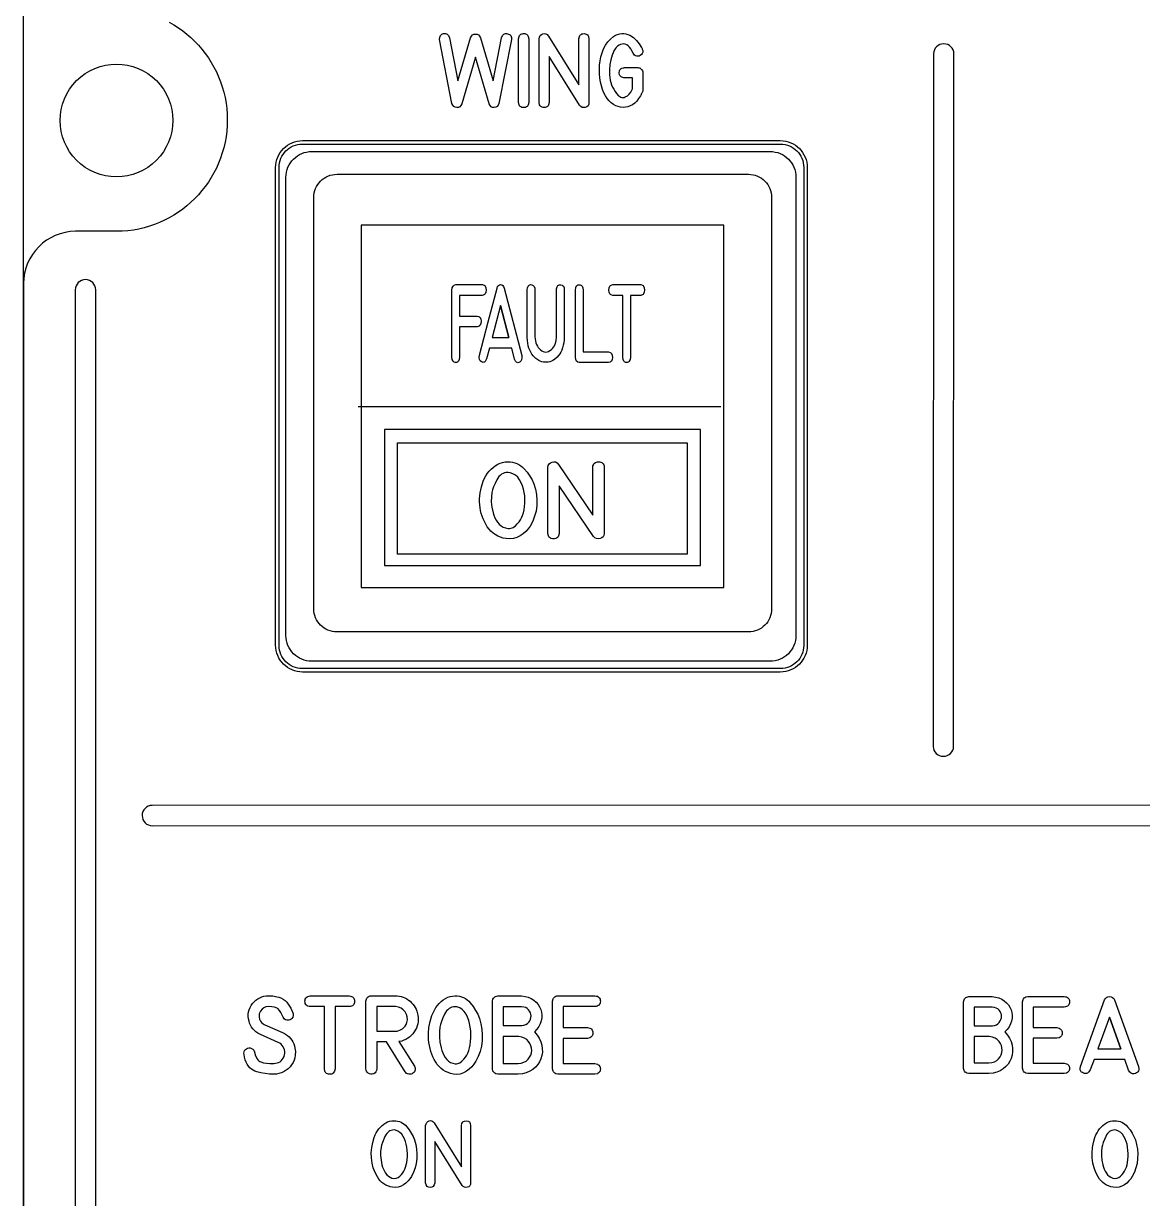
# Model space of a CAD drawing. Extents: x 27 to 704, y 10 to 614.
# Drawn here: x 204 to 253.4, y 80.3 to 132.2 of the extents above; entities that cross this region are included whole.
import ezdxf

# ---------------------------------------------------------------- set-up
doc = ezdxf.new("R2010")
doc.units = 0
for name, color, linetype in [('_BACKPANEL', 5, 'CONTINUOUS'), ('_ENGRAVING', 105, 'CONTINUOUS'), ('_LABELS', 30, 'CONTINUOUS'), ('_TOPLAYER', 1, 'CONTINUOUS')]:
    doc.layers.add(name, color=color, linetype=linetype)

msp = doc.modelspace()

# ---------------------------------------------------------------- linework, layer by layer
at = {"layer": '_BACKPANEL'}
for points in [[(526.256, 141.41), (526.256, 136.704), (526.256, 127.292), (526.256, 117.879), (526.256, 19.048), (526.256, 9.635), (203.984, 9.635), (203.984, 19.048), (203.984, 117.879), (203.984, 127.292), (203.984, 136.704), (203.984, 141.41)], [(216.288, 126.845), (237.384, 126.845), (237.489, 126.839), (237.591, 126.824), (237.69, 126.799), (237.784, 126.764), (237.874, 126.721), (237.959, 126.67), (238.038, 126.611), (238.111, 126.544), (238.177, 126.471), (238.236, 126.392), (238.287, 126.308), (238.331, 126.218), (238.365, 126.123), (238.39, 126.025), (238.406, 125.922), (238.411, 125.817), (238.411, 104.722), (238.406, 104.617), (238.39, 104.515), (238.365, 104.416), (238.331, 104.321), (238.287, 104.232), (238.236, 104.147), (238.177, 104.068), (238.111, 103.995), (238.038, 103.929), (237.959, 103.87), (237.874, 103.818), (237.784, 103.775), (237.69, 103.741), (237.591, 103.715), (237.489, 103.7), (237.384, 103.695), (216.288, 103.695), (216.183, 103.7), (216.081, 103.715), (215.982, 103.741), (215.888, 103.775), (215.798, 103.818), (215.713, 103.87), (215.634, 103.929), (215.561, 103.995), (215.495, 104.068), (215.436, 104.147), (215.385, 104.232), (215.341, 104.321), (215.307, 104.416), (215.282, 104.515), (215.266, 104.617), (215.261, 104.722), (215.261, 125.817), (215.266, 125.922), (215.282, 126.025), (215.307, 126.123), (215.341, 126.218), (215.385, 126.308), (215.436, 126.392), (215.495, 126.471), (215.561, 126.544), (215.634, 126.611), (215.713, 126.67), (215.798, 126.721), (215.888, 126.764), (215.982, 126.799), (216.081, 126.824), (216.183, 126.839)]]:
    msp.add_lwpolyline(points, close=True, dxfattribs=at)
msp.add_lwpolyline([(208.086, 125.4, -0.414214), (205.597, 127.889, -0.414214), (208.086, 130.377, -0.414214), (210.574, 127.889, -0.414214)], format="xyb", close=True, dxfattribs=at)
at = {"layer": '_ENGRAVING'}
for points in [[(224.143, 131.541), (224.701, 129.634), (225.074, 131.541), (225.116, 131.633), (225.143, 131.667), (225.173, 131.693), (225.208, 131.71), (225.247, 131.72), (225.29, 131.722), (225.337, 131.716), (225.382, 131.704), (225.421, 131.685), (225.453, 131.661), (225.479, 131.632), (225.498, 131.596), (225.511, 131.555), (225.516, 131.457), (224.964, 128.64), (224.932, 128.562), (224.887, 128.506), (224.828, 128.471), (224.756, 128.457), (224.683, 128.465), (224.621, 128.494), (224.569, 128.545), (224.529, 128.618), (223.926, 130.675), (223.328, 128.618), (223.287, 128.543), (223.235, 128.492), (223.174, 128.463), (223.103, 128.457), (223.033, 128.473), (222.974, 128.508), (222.926, 128.564), (222.89, 128.64), (222.338, 131.457), (222.349, 131.558), (222.363, 131.6), (222.383, 131.636), (222.409, 131.666), (222.44, 131.69), (222.477, 131.707), (222.52, 131.719), (222.564, 131.724), (222.604, 131.721), (222.642, 131.71), (222.677, 131.692), (222.708, 131.665), (222.737, 131.632), (222.784, 131.541), (223.153, 129.631), (223.711, 131.541), (223.75, 131.61), (223.8, 131.661), (223.86, 131.692), (223.93, 131.704), (224, 131.695), (224.059, 131.665), (224.106, 131.614)], [(226.278, 128.677), (226.251, 128.579), (226.23, 128.54), (226.204, 128.509), (226.173, 128.484), (226.137, 128.467), (226.097, 128.456), (226.051, 128.453), (226.006, 128.457), (225.965, 128.467), (225.929, 128.485), (225.899, 128.509), (225.873, 128.541), (225.852, 128.579), (225.825, 128.677), (225.825, 131.496), (225.852, 131.595), (225.873, 131.634), (225.899, 131.665), (225.929, 131.69), (225.965, 131.708), (226.006, 131.718), (226.051, 131.722), (226.097, 131.719), (226.137, 131.708), (226.173, 131.691), (226.204, 131.666), (226.23, 131.634), (226.251, 131.595), (226.278, 131.496)], [(228.933, 128.677), (228.923, 128.601), (228.893, 128.54), (228.842, 128.494), (228.772, 128.464), (228.695, 128.453), (228.628, 128.465), (228.57, 128.5), (228.52, 128.559), (227.181, 130.707), (227.181, 128.677), (227.154, 128.579), (227.133, 128.541), (227.107, 128.51), (227.076, 128.485), (227.041, 128.468), (227, 128.457), (226.955, 128.454), (226.91, 128.457), (226.87, 128.468), (226.834, 128.485), (226.804, 128.51), (226.778, 128.541), (226.758, 128.579), (226.731, 128.677), (226.731, 131.493), (226.751, 131.569), (226.786, 131.631), (226.836, 131.678), (226.901, 131.712), (226.971, 131.725), (227.035, 131.713), (227.093, 131.676), (227.144, 131.613), (228.484, 129.462), (228.484, 131.493), (228.51, 131.593), (228.531, 131.632), (228.557, 131.664), (228.589, 131.688), (228.626, 131.706), (228.668, 131.716), (228.716, 131.719), (228.763, 131.715), (228.805, 131.704), (228.841, 131.686), (228.871, 131.661), (228.895, 131.63), (228.914, 131.591), (228.933, 131.493)], [(230.482, 129.773), (230.468, 129.774), (230.382, 129.797), (230.349, 129.817), (230.322, 129.842), (230.3, 129.872), (230.285, 129.908), (230.273, 129.996), (230.285, 130.084), (230.3, 130.12), (230.322, 130.15), (230.349, 130.175), (230.382, 130.195), (230.468, 130.217), (230.482, 130.221), (230.496, 130.221), (231.085, 130.221), (231.129, 130.217), (231.171, 130.204), (231.209, 130.183), (231.243, 130.154), (231.272, 130.12), (231.293, 130.082), (231.305, 130.04), (231.31, 129.996), (231.31, 129.187), (231.29, 129.146), (231.279, 129.12), (231.268, 129.096), (231.255, 129.072), (231.243, 129.049), (231.231, 129.025), (231.219, 129.001), (231.204, 128.977), (231.125, 128.854), (231.04, 128.747), (230.951, 128.658), (230.857, 128.585), (230.759, 128.529), (230.656, 128.49), (230.548, 128.468), (230.436, 128.462), (230.323, 128.473), (230.215, 128.499), (230.112, 128.541), (230.013, 128.598), (229.919, 128.671), (229.829, 128.759), (229.744, 128.863), (229.664, 128.982), (229.594, 129.11), (229.535, 129.253), (229.484, 129.411), (229.444, 129.585), (229.414, 129.768), (229.397, 129.952), (229.393, 130.138), (229.401, 130.327), (229.423, 130.514), (229.459, 130.696), (229.511, 130.874), (229.577, 131.047), (229.66, 131.21), (229.761, 131.354), (229.88, 131.481), (230.018, 131.59), (230.109, 131.646), (230.2, 131.687), (230.29, 131.715), (230.38, 131.729), (230.469, 131.73), (230.557, 131.717), (230.645, 131.689), (230.732, 131.649), (230.895, 131.544), (231.036, 131.42), (231.155, 131.276), (231.252, 131.114), (231.265, 131.088), (231.274, 131.066), (231.287, 131.042), (231.305, 130.97), (231.304, 130.904), (231.284, 130.846), (231.246, 130.795), (231.199, 130.756), (231.149, 130.732), (231.098, 130.723), (231.045, 130.727), (230.994, 130.744), (230.949, 130.771), (230.91, 130.808), (230.877, 130.855), (230.829, 130.963), (230.777, 131.054), (230.722, 131.129), (230.664, 131.187), (230.602, 131.23), (230.537, 131.256), (230.468, 131.265), (230.397, 131.259), (230.325, 131.238), (230.259, 131.207), (230.197, 131.163), (230.139, 131.109), (230.086, 131.043), (230.038, 130.966), (229.995, 130.877), (229.956, 130.777), (229.895, 130.569), (229.856, 130.354), (229.838, 130.13), (229.842, 129.899), (229.854, 129.784), (229.873, 129.672), (229.9, 129.564), (229.934, 129.46), (229.976, 129.359), (230.026, 129.263), (230.084, 129.17), (230.149, 129.08), (230.244, 128.979), (230.292, 128.944), (230.34, 128.919), (230.388, 128.905), (230.437, 128.901), (230.486, 128.907), (230.535, 128.924), (230.627, 128.977), (230.71, 129.05), (230.782, 129.141), (230.844, 129.251), (230.861, 129.286), (230.861, 129.773)], [(244.586, 131.27), (244.496, 131.261), (244.412, 131.235), (244.335, 131.196), (244.269, 131.143), (244.214, 131.079), (244.173, 131.005), (244.146, 130.924), (244.137, 130.837), (244.137, 130.836), (244.12, 100.262), (244.12, 100.261), (244.129, 100.174), (244.155, 100.093), (244.196, 100.019), (244.251, 99.955), (244.318, 99.903), (244.394, 99.863), (244.478, 99.837), (244.569, 99.829), (244.57, 99.829), (244.661, 99.837), (244.745, 99.862), (244.821, 99.902), (244.888, 99.955), (244.943, 100.019), (244.984, 100.092), (245.011, 100.173), (245.02, 100.26), (245.036, 130.836), (245.036, 130.837), (245.027, 130.924), (245, 131.005), (244.959, 131.079), (244.904, 131.143), (244.838, 131.196), (244.761, 131.235), (244.677, 131.261), (244.586, 131.27)], [(216.298, 126.998), (237.374, 126.998), (237.496, 126.992), (237.614, 126.974), (237.728, 126.945), (237.838, 126.905), (237.942, 126.855), (238.04, 126.795), (238.132, 126.727), (238.216, 126.65), (238.293, 126.565), (238.361, 126.474), (238.421, 126.376), (238.471, 126.272), (238.511, 126.162), (238.54, 126.048), (238.558, 125.929), (238.564, 125.807), (238.564, 104.732), (238.558, 104.61), (238.54, 104.491), (238.511, 104.377), (238.471, 104.268), (238.421, 104.163), (238.361, 104.065), (238.293, 103.974), (238.216, 103.889), (238.132, 103.813), (238.04, 103.744), (237.942, 103.685), (237.838, 103.635), (237.728, 103.595), (237.614, 103.565), (237.496, 103.547), (237.374, 103.541), (216.298, 103.541), (216.176, 103.547), (216.058, 103.565), (215.943, 103.595), (215.834, 103.635), (215.73, 103.685), (215.632, 103.744), (215.54, 103.813), (215.456, 103.889), (215.379, 103.974), (215.31, 104.065), (215.251, 104.163), (215.201, 104.268), (215.161, 104.377), (215.132, 104.491), (215.114, 104.61), (215.108, 104.732), (215.108, 125.807), (215.114, 125.929), (215.132, 126.048), (215.161, 126.162), (215.201, 126.272), (215.251, 126.376), (215.31, 126.474), (215.379, 126.565), (215.456, 126.65), (215.54, 126.727), (215.632, 126.795), (215.73, 126.855), (215.834, 126.905), (215.943, 126.945), (216.058, 126.974), (216.176, 126.992)], [(216.706, 126.52), (236.922, 126.52), (237.039, 126.514), (237.153, 126.496), (237.263, 126.468), (237.368, 126.43), (237.467, 126.382), (237.562, 126.325), (237.649, 126.259), (237.731, 126.186), (237.804, 126.105), (237.87, 126.017), (237.927, 125.923), (237.975, 125.823), (238.013, 125.718), (238.041, 125.608), (238.058, 125.495), (238.064, 125.378), (238.064, 105.162), (238.058, 105.045), (238.041, 104.931), (238.013, 104.821), (237.975, 104.716), (237.927, 104.616), (237.87, 104.522), (237.804, 104.434), (237.731, 104.353), (237.649, 104.28), (237.562, 104.214), (237.467, 104.157), (237.368, 104.109), (237.263, 104.071), (237.153, 104.043), (237.039, 104.025), (236.922, 104.02), (216.706, 104.02), (216.589, 104.025), (216.476, 104.043), (216.366, 104.071), (216.261, 104.109), (216.161, 104.157), (216.067, 104.214), (215.979, 104.28), (215.898, 104.353), (215.824, 104.434), (215.759, 104.522), (215.702, 104.616), (215.654, 104.716), (215.615, 104.821), (215.587, 104.931), (215.57, 105.045), (215.564, 105.162), (215.564, 125.378), (215.57, 125.495), (215.587, 125.608), (215.615, 125.718), (215.654, 125.823), (215.702, 125.923), (215.759, 126.017), (215.824, 126.105), (215.898, 126.186), (215.979, 126.259), (216.067, 126.325), (216.161, 126.382), (216.261, 126.43), (216.366, 126.468), (216.476, 126.496), (216.589, 126.514)], [(215.41, 87.633), (215.437, 87.621), (215.468, 87.606), (215.495, 87.591), (215.521, 87.575), (215.549, 87.559), (215.629, 87.501), (215.7, 87.438), (215.764, 87.37), (215.82, 87.297), (215.868, 87.218), (215.908, 87.134), (215.939, 87.045), (215.963, 86.95), (215.982, 86.796), (215.977, 86.637), (215.957, 86.524), (215.923, 86.416), (215.876, 86.312), (215.815, 86.212), (215.744, 86.12), (215.664, 86.039), (215.575, 85.969), (215.478, 85.91), (215.368, 85.86), (215.256, 85.824), (215.142, 85.802), (215.026, 85.795), (214.832, 85.801), (214.643, 85.82), (214.458, 85.851), (214.277, 85.895), (214.191, 85.926), (214.112, 85.967), (214.038, 86.018), (213.972, 86.08), (213.911, 86.153), (213.857, 86.236), (213.809, 86.33), (213.768, 86.434), (213.738, 86.549), (213.714, 86.668), (213.708, 86.727), (213.716, 86.782), (213.738, 86.834), (213.774, 86.882), (213.819, 86.922), (213.87, 86.947), (213.925, 86.957), (213.986, 86.953), (214.048, 86.933), (214.1, 86.898), (214.141, 86.85), (214.172, 86.788), (214.177, 86.772), (214.226, 86.607), (214.289, 86.479), (214.326, 86.429), (214.367, 86.388), (214.412, 86.357), (214.461, 86.334), (214.572, 86.304), (214.702, 86.283), (214.853, 86.272), (215.023, 86.27), (215.103, 86.275), (215.176, 86.29), (215.242, 86.314), (215.303, 86.348), (215.356, 86.392), (215.403, 86.445), (215.444, 86.508), (215.478, 86.581), (215.499, 86.651), (215.509, 86.723), (215.508, 86.795), (215.495, 86.87), (215.472, 86.941), (215.439, 87.007), (215.398, 87.066), (215.348, 87.119), (215.291, 87.16), (215.219, 87.199), (214.436, 87.542), (214.411, 87.555), (214.319, 87.609), (214.237, 87.668), (214.164, 87.732), (214.1, 87.801), (214.045, 87.876), (213.999, 87.956), (213.962, 88.041), (213.934, 88.132), (213.912, 88.239), (213.901, 88.343), (213.903, 88.444), (213.917, 88.543), (213.943, 88.639), (213.98, 88.732), (214.03, 88.822), (214.092, 88.909), (214.163, 88.99), (214.238, 89.06), (214.319, 89.119), (214.406, 89.167), (214.498, 89.205), (214.595, 89.232), (214.697, 89.248), (214.805, 89.253), (214.991, 89.248), (215.167, 89.215), (215.252, 89.194), (215.338, 89.16), (215.438, 89.106), (215.526, 89.042), (215.601, 88.969), (215.664, 88.886), (215.772, 88.705), (215.869, 88.509), (215.884, 88.465), (215.889, 88.386), (215.867, 88.315), (215.825, 88.251), (215.789, 88.22), (215.744, 88.194), (215.697, 88.179), (215.648, 88.176), (215.596, 88.183), (215.547, 88.2), (215.504, 88.229), (215.467, 88.268), (215.436, 88.318), (215.342, 88.519), (215.282, 88.612), (215.202, 88.689), (215.13, 88.728), (215.053, 88.756), (214.944, 88.775), (214.788, 88.78), (214.681, 88.766), (214.588, 88.729), (214.508, 88.668), (214.441, 88.584), (214.407, 88.52), (214.385, 88.453), (214.377, 88.382), (214.38, 88.308), (214.4, 88.219), (214.436, 88.141), (214.488, 88.074), (214.556, 88.017), (214.571, 88.006), (214.59, 87.995), (214.609, 87.987), (214.629, 87.978)], [(217.259, 86.027), (217.259, 88.776), (216.638, 88.776), (216.583, 88.784), (216.535, 88.798), (216.494, 88.819), (216.461, 88.845), (216.435, 88.878), (216.417, 88.917), (216.406, 88.962), (216.402, 89.014), (216.406, 89.066), (216.417, 89.111), (216.436, 89.15), (216.462, 89.183), (216.495, 89.21), (216.535, 89.231), (216.583, 89.245), (216.638, 89.253), (218.355, 89.253), (218.409, 89.246), (218.457, 89.231), (218.497, 89.211), (218.53, 89.184), (218.556, 89.151), (218.574, 89.112), (218.585, 89.066), (218.589, 89.014), (218.585, 88.962), (218.575, 88.916), (218.556, 88.877), (218.531, 88.844), (218.498, 88.818), (218.458, 88.798), (218.41, 88.784), (218.355, 88.776), (217.736, 88.776), (217.736, 86.027), (217.706, 85.922), (217.682, 85.881), (217.654, 85.847), (217.62, 85.822), (217.581, 85.803), (217.536, 85.793), (217.486, 85.79), (217.437, 85.794), (217.393, 85.806), (217.356, 85.825), (217.324, 85.851), (217.299, 85.884), (217.279, 85.924)], [(221.23, 86.157), (221.267, 86.065), (221.272, 86.022), (221.269, 85.981), (221.257, 85.942), (221.236, 85.904), (221.207, 85.869), (221.169, 85.835), (221.127, 85.811), (221.082, 85.797), (221.033, 85.792), (220.982, 85.797), (220.933, 85.81), (220.89, 85.832), (220.855, 85.863), (220.827, 85.901), (219.994, 87.219), (219.571, 87.219), (219.571, 86.028), (219.562, 85.96), (219.537, 85.902), (219.496, 85.854), (219.437, 85.816), (219.371, 85.793), (219.308, 85.79), (219.246, 85.805), (219.187, 85.841), (219.146, 85.878), (219.117, 85.922), (219.1, 85.972), (219.094, 86.028), (219.094, 89.017), (219.098, 89.064), (219.111, 89.108), (219.132, 89.148), (219.162, 89.184), (219.198, 89.214), (219.239, 89.236), (219.283, 89.249), (219.331, 89.253), (220.381, 89.253), (220.474, 89.25), (220.564, 89.238), (220.651, 89.22), (220.735, 89.193), (220.815, 89.159), (220.893, 89.118), (220.967, 89.069), (221.039, 89.012), (221.105, 88.95), (221.165, 88.884), (221.218, 88.813), (221.265, 88.739), (221.305, 88.661), (221.338, 88.578), (221.385, 88.401), (221.398, 88.302), (221.401, 88.206), (221.395, 88.11), (221.379, 88.016), (221.353, 87.924), (221.317, 87.834), (221.272, 87.745), (221.217, 87.658), (221.155, 87.576), (221.088, 87.502), (221.016, 87.437), (220.939, 87.38), (220.857, 87.331), (220.77, 87.292), (220.679, 87.26), (220.582, 87.237), (220.55, 87.232)], [(224.1, 88.257), (224.165, 88.021), (224.207, 87.78), (224.224, 87.535), (224.217, 87.285), (224.186, 87.038), (224.129, 86.803), (224.048, 86.578), (223.941, 86.365), (223.859, 86.24), (223.763, 86.125), (223.653, 86.02), (223.53, 85.925), (223.396, 85.849), (223.327, 85.822), (223.256, 85.803), (223.109, 85.786), (222.955, 85.798), (222.83, 85.826), (222.714, 85.865), (222.604, 85.915), (222.502, 85.977), (222.408, 86.049), (222.321, 86.132), (222.242, 86.227), (222.17, 86.333), (222.106, 86.445), (222.048, 86.561), (221.999, 86.68), (221.956, 86.803), (221.921, 86.928), (221.892, 87.056), (221.872, 87.188), (221.858, 87.323), (221.852, 87.594), (221.875, 87.861), (221.926, 88.125), (222.005, 88.386), (222.055, 88.511), (222.113, 88.627), (222.177, 88.734), (222.248, 88.833), (222.326, 88.922), (222.411, 89.003), (222.503, 89.075), (222.601, 89.138), (222.702, 89.189), (222.806, 89.225), (222.911, 89.246), (223.019, 89.253), (223.121, 89.248), (223.218, 89.234), (223.31, 89.209), (223.397, 89.175), (223.48, 89.131), (223.558, 89.077), (223.631, 89.013), (223.699, 88.94), (223.823, 88.779), (223.931, 88.612), (224.023, 88.438)], [(225.962, 89.253), (226.116, 89.231), (226.258, 89.191), (226.386, 89.134), (226.502, 89.059), (226.603, 88.971), (226.688, 88.874), (226.755, 88.769), (226.806, 88.656), (226.839, 88.536), (226.854, 88.412), (226.85, 88.285), (226.829, 88.153), (226.787, 88.023), (226.723, 87.898), (226.637, 87.778), (226.53, 87.664), (226.648, 87.524), (226.741, 87.379), (226.81, 87.228), (226.855, 87.072), (226.876, 86.915), (226.877, 86.764), (226.857, 86.618), (226.815, 86.477), (226.753, 86.344), (226.673, 86.222), (226.573, 86.11), (226.454, 86.008), (226.318, 85.922), (226.166, 85.857), (225.999, 85.813), (225.816, 85.79), (225.811, 85.79), (224.912, 85.79), (224.819, 85.815), (224.78, 85.836), (224.748, 85.863), (224.72, 85.895), (224.698, 85.933), (224.671, 86.025), (224.671, 89.013), (224.697, 89.107), (224.719, 89.145), (224.746, 89.178), (224.779, 89.205), (224.817, 89.227), (224.912, 89.253)], [(229.199, 88.782), (227.797, 88.782), (227.797, 87.856), (228.866, 87.856), (228.971, 87.828), (229.012, 87.806), (229.046, 87.778), (229.072, 87.746), (229.09, 87.708), (229.101, 87.664), (229.105, 87.615), (229.101, 87.567), (229.09, 87.523), (229.071, 87.485), (229.045, 87.453), (229.011, 87.426), (228.97, 87.404), (228.866, 87.376), (227.797, 87.376), (227.797, 86.265), (229.199, 86.265), (229.303, 86.237), (229.344, 86.215), (229.378, 86.188), (229.404, 86.155), (229.422, 86.118), (229.434, 86.075), (229.437, 86.027), (229.434, 85.978), (229.422, 85.936), (229.404, 85.898), (229.378, 85.866), (229.344, 85.839), (229.303, 85.817), (229.199, 85.79), (227.562, 85.79), (227.467, 85.815), (227.429, 85.836), (227.396, 85.863), (227.369, 85.896), (227.347, 85.935), (227.322, 86.03), (227.322, 89.017), (227.349, 89.115), (227.37, 89.155), (227.398, 89.187), (227.43, 89.214), (227.469, 89.234), (227.512, 89.247), (227.562, 89.253), (229.199, 89.253), (229.255, 89.246), (229.303, 89.232), (229.344, 89.211), (229.377, 89.185), (229.403, 89.152), (229.422, 89.113), (229.433, 89.067), (229.436, 89.016), (229.432, 88.964), (229.421, 88.919), (229.403, 88.88), (229.377, 88.848), (229.343, 88.822), (229.302, 88.802), (229.254, 88.789)], [(246.727, 89.224), (246.878, 89.202), (247.017, 89.163), (247.144, 89.107), (247.258, 89.033), (247.357, 88.946), (247.44, 88.851), (247.506, 88.748), (247.556, 88.636), (247.589, 88.519), (247.603, 88.397), (247.6, 88.272), (247.579, 88.143), (247.537, 88.014), (247.475, 87.891), (247.391, 87.774), (247.285, 87.661), (247.401, 87.524), (247.493, 87.381), (247.561, 87.233), (247.604, 87.08), (247.626, 86.926), (247.626, 86.777), (247.606, 86.634), (247.565, 86.495), (247.505, 86.365), (247.425, 86.244), (247.327, 86.134), (247.21, 86.034), (247.076, 85.95), (246.927, 85.886), (246.763, 85.842), (246.584, 85.82), (246.579, 85.82), (245.694, 85.82), (245.603, 85.845), (245.565, 85.865), (245.533, 85.891), (245.506, 85.923), (245.485, 85.96), (245.458, 86.051), (245.458, 88.988), (245.484, 89.08), (245.505, 89.118), (245.531, 89.15), (245.564, 89.177), (245.602, 89.198), (245.694, 89.224)], [(249.908, 88.76), (248.53, 88.76), (248.53, 87.851), (249.581, 87.851), (249.684, 87.823), (249.725, 87.801), (249.758, 87.774), (249.783, 87.742), (249.802, 87.705), (249.813, 87.662), (249.816, 87.614), (249.812, 87.566), (249.801, 87.524), (249.783, 87.486), (249.757, 87.454), (249.724, 87.427), (249.683, 87.406), (249.581, 87.379), (248.53, 87.379), (248.53, 86.287), (249.908, 86.287), (250.011, 86.259), (250.051, 86.237), (250.084, 86.211), (250.11, 86.179), (250.128, 86.142), (250.139, 86.1), (250.143, 86.052), (250.139, 86.005), (250.128, 85.963), (250.11, 85.926), (250.084, 85.894), (250.051, 85.868), (250.011, 85.847), (249.908, 85.82), (248.299, 85.82), (248.206, 85.844), (248.169, 85.865), (248.136, 85.892), (248.11, 85.924), (248.088, 85.962), (248.063, 86.056), (248.063, 88.991), (248.09, 89.088), (248.111, 89.127), (248.138, 89.159), (248.17, 89.185), (248.208, 89.204), (248.299, 89.224), (249.908, 89.224), (249.963, 89.216), (250.011, 89.203), (250.051, 89.183), (250.084, 89.156), (250.109, 89.124), (250.128, 89.086), (250.138, 89.041), (250.142, 88.99), (250.138, 88.94), (250.127, 88.895), (250.109, 88.857), (250.083, 88.825), (250.05, 88.8), (250.01, 88.78), (249.963, 88.767)], [(250.616, 86.14), (251.149, 87.606), (251.684, 89.071), (251.718, 89.137), (251.766, 89.185), (251.827, 89.214), (251.901, 89.224), (251.976, 89.215), (252.038, 89.187), (252.086, 89.139), (252.121, 89.071), (253.186, 86.132), (253.196, 86.025), (253.19, 85.98), (253.176, 85.939), (253.154, 85.904), (253.125, 85.874), (253.088, 85.849), (253.043, 85.83), (252.997, 85.817), (252.953, 85.813), (252.911, 85.817), (252.873, 85.83), (252.837, 85.852), (252.804, 85.883), (252.746, 85.969), (252.575, 86.445), (251.22, 86.445), (251.054, 85.981), (250.995, 85.894), (250.961, 85.863), (250.925, 85.842), (250.886, 85.829), (250.844, 85.825), (250.799, 85.83), (250.751, 85.844), (250.706, 85.864), (250.669, 85.889), (250.64, 85.919), (250.619, 85.954), (250.607, 85.993), (250.602, 86.038)], [(220.381, 87.694), (220.465, 87.701), (220.547, 87.72), (220.625, 87.753), (220.7, 87.799), (220.767, 87.855), (220.822, 87.92), (220.865, 87.992), (220.897, 88.073), (220.922, 88.2), (220.918, 88.321), (220.886, 88.436), (220.824, 88.544), (220.741, 88.637), (220.643, 88.707), (220.531, 88.754), (220.404, 88.776), (219.571, 88.776), (219.571, 87.694)], [(223.033, 88.773), (222.957, 88.768), (222.886, 88.752), (222.821, 88.726), (222.759, 88.689), (222.703, 88.642), (222.651, 88.585), (222.604, 88.517), (222.562, 88.438), (222.489, 88.277), (222.431, 88.128), (222.388, 87.991), (222.36, 87.867), (222.338, 87.676), (222.336, 87.449), (222.358, 87.205), (222.407, 86.964), (222.442, 86.848), (222.485, 86.737), (222.536, 86.632), (222.595, 86.533), (222.662, 86.445), (222.739, 86.373), (222.826, 86.318), (222.923, 86.279), (223.037, 86.257), (223.091, 86.257), (223.143, 86.265), (223.193, 86.28), (223.241, 86.303), (223.331, 86.372), (223.412, 86.458), (223.482, 86.546), (223.542, 86.637), (223.591, 86.73), (223.632, 86.835), (223.666, 86.955), (223.693, 87.09), (223.713, 87.241), (223.725, 87.399), (223.726, 87.557), (223.717, 87.715), (223.698, 87.873), (223.668, 88.026), (223.627, 88.172), (223.574, 88.31), (223.51, 88.441), (223.432, 88.556), (223.34, 88.648), (223.232, 88.717), (223.11, 88.763)], [(225.962, 88.773), (225.15, 88.773), (225.15, 87.939), (225.967, 87.939), (226.065, 87.957), (226.15, 87.988), (226.221, 88.033), (226.279, 88.091), (226.324, 88.157), (226.355, 88.225), (226.373, 88.295), (226.379, 88.368), (226.371, 88.44), (226.351, 88.51), (226.317, 88.576), (226.271, 88.639), (226.213, 88.693), (226.141, 88.734), (226.058, 88.76)], [(246.727, 88.752), (245.929, 88.752), (245.929, 87.932), (246.732, 87.932), (246.828, 87.95), (246.911, 87.98), (246.981, 88.024), (247.038, 88.081), (247.082, 88.146), (247.113, 88.213), (247.131, 88.282), (247.136, 88.354), (247.129, 88.425), (247.109, 88.493), (247.076, 88.558), (247.031, 88.62), (246.973, 88.673), (246.903, 88.713), (246.821, 88.739)], [(252.405, 86.912), (251.9, 88.308), (251.391, 86.912)], [(251.9, 88.308), (252.405, 86.912)], [(225.811, 86.268), (225.946, 86.284), (226.065, 86.321), (226.165, 86.377), (226.249, 86.454), (226.316, 86.544), (226.364, 86.638), (226.394, 86.737), (226.406, 86.841), (226.399, 86.945), (226.375, 87.047), (226.331, 87.145), (226.27, 87.239), (226.189, 87.323), (226.089, 87.388), (225.97, 87.435), (225.832, 87.464), (225.15, 87.464), (225.15, 86.268)], [(246.579, 86.29), (246.712, 86.306), (246.828, 86.342), (246.927, 86.397), (247.009, 86.473), (247.074, 86.561), (247.122, 86.653), (247.151, 86.751), (247.163, 86.853), (247.157, 86.955), (247.132, 87.055), (247.09, 87.151), (247.029, 87.244), (246.95, 87.327), (246.852, 87.391), (246.735, 87.437), (246.599, 87.465), (245.929, 87.465), (245.929, 86.29)], [(221.24, 82.896), (221.296, 82.695), (221.331, 82.49), (221.346, 82.281), (221.34, 82.069), (221.313, 81.859), (221.265, 81.659), (221.195, 81.468), (221.105, 81.286), (221.035, 81.18), (220.953, 81.083), (220.86, 80.993), (220.755, 80.912), (220.641, 80.848), (220.522, 80.808), (220.397, 80.794), (220.266, 80.805), (220.16, 80.828), (220.061, 80.862), (219.968, 80.904), (219.881, 80.956), (219.801, 81.018), (219.727, 81.089), (219.66, 81.169), (219.599, 81.259), (219.495, 81.454), (219.416, 81.659), (219.362, 81.875), (219.333, 82.101), (219.328, 82.332), (219.348, 82.559), (219.391, 82.784), (219.458, 83.005), (219.501, 83.112), (219.55, 83.21), (219.604, 83.302), (219.665, 83.385), (219.731, 83.462), (219.803, 83.53), (219.881, 83.592), (219.965, 83.645), (220.051, 83.688), (220.139, 83.719), (220.229, 83.737), (220.321, 83.743), (220.407, 83.739), (220.49, 83.727), (220.568, 83.706), (220.642, 83.677), (220.712, 83.639), (220.779, 83.593), (220.841, 83.539), (220.899, 83.476), (221.004, 83.34), (221.096, 83.198), (221.175, 83.05)], [(223.713, 80.996), (223.703, 80.927), (223.676, 80.872), (223.63, 80.831), (223.567, 80.804), (223.498, 80.794), (223.437, 80.805), (223.384, 80.837), (223.34, 80.889), (222.132, 82.827), (222.132, 80.996), (222.107, 80.908), (222.065, 80.845), (222.037, 80.823), (222.005, 80.807), (221.928, 80.794), (221.851, 80.807), (221.819, 80.823), (221.792, 80.845), (221.75, 80.908), (221.726, 80.996), (221.726, 83.536), (221.744, 83.605), (221.775, 83.66), (221.82, 83.703), (221.879, 83.733), (221.942, 83.745), (222, 83.735), (222.052, 83.701), (222.099, 83.644), (223.307, 81.704), (223.307, 83.536), (223.33, 83.626), (223.349, 83.661), (223.373, 83.69), (223.402, 83.712), (223.435, 83.728), (223.516, 83.74), (223.597, 83.726), (223.629, 83.71), (223.656, 83.688), (223.678, 83.659), (223.695, 83.624), (223.713, 83.536)], [(253.043, 82.896), (253.099, 82.695), (253.134, 82.49), (253.149, 82.281), (253.143, 82.069), (253.116, 81.859), (253.068, 81.659), (252.998, 81.468), (252.907, 81.286), (252.838, 81.18), (252.756, 81.083), (252.663, 80.993), (252.558, 80.912), (252.444, 80.848), (252.325, 80.808), (252.2, 80.794), (252.069, 80.805), (251.963, 80.828), (251.864, 80.862), (251.771, 80.904), (251.684, 80.956), (251.604, 81.018), (251.53, 81.089), (251.462, 81.169), (251.401, 81.259), (251.298, 81.454), (251.219, 81.659), (251.165, 81.875), (251.136, 82.101), (251.131, 82.332), (251.15, 82.559), (251.194, 82.784), (251.261, 83.005), (251.304, 83.112), (251.352, 83.21), (251.407, 83.302), (251.467, 83.385), (251.534, 83.462), (251.606, 83.53), (251.684, 83.592), (251.768, 83.645), (251.854, 83.688), (251.942, 83.719), (252.032, 83.737), (252.124, 83.743), (252.21, 83.739), (252.292, 83.727), (252.371, 83.706), (252.445, 83.677), (252.515, 83.639), (252.581, 83.593), (252.644, 83.539), (252.702, 83.476), (252.807, 83.34), (252.899, 83.198), (252.978, 83.05)], [(220.332, 83.335), (220.268, 83.33), (220.208, 83.317), (220.152, 83.295), (220.1, 83.264), (220.052, 83.224), (220.008, 83.175), (219.968, 83.117), (219.932, 83.05), (219.821, 82.786), (219.784, 82.67), (219.76, 82.564), (219.741, 82.402), (219.74, 82.208), (219.758, 82.001), (219.8, 81.796), (219.83, 81.697), (219.867, 81.603), (219.91, 81.514), (219.96, 81.43), (220.017, 81.355), (220.083, 81.294), (220.157, 81.247), (220.239, 81.213), (220.336, 81.194), (220.426, 81.201), (220.51, 81.234), (220.586, 81.293), (220.655, 81.366), (220.714, 81.44), (220.765, 81.518), (220.807, 81.597), (220.842, 81.686), (220.871, 81.788), (220.894, 81.903), (220.911, 82.032), (220.921, 82.166), (220.922, 82.3), (220.914, 82.435), (220.898, 82.569), (220.873, 82.7), (220.838, 82.824), (220.793, 82.941), (220.738, 83.052), (220.672, 83.15), (220.593, 83.228), (220.502, 83.287), (220.398, 83.326)], [(252.135, 83.335), (252.071, 83.33), (252.011, 83.317), (251.955, 83.295), (251.903, 83.264), (251.854, 83.224), (251.81, 83.175), (251.77, 83.117), (251.734, 83.05), (251.623, 82.786), (251.587, 82.67), (251.563, 82.564), (251.544, 82.402), (251.542, 82.208), (251.561, 82.001), (251.603, 81.796), (251.633, 81.697), (251.669, 81.603), (251.713, 81.514), (251.762, 81.43), (251.82, 81.355), (251.885, 81.294), (251.959, 81.247), (252.042, 81.213), (252.139, 81.194), (252.229, 81.201), (252.312, 81.234), (252.389, 81.293), (252.457, 81.366), (252.517, 81.44), (252.568, 81.518), (252.61, 81.597), (252.645, 81.686), (252.674, 81.788), (252.697, 81.903), (252.714, 82.032), (252.724, 82.166), (252.725, 82.3), (252.717, 82.435), (252.701, 82.569), (252.676, 82.7), (252.64, 82.824), (252.595, 82.941), (252.541, 83.052), (252.475, 83.15), (252.396, 83.228), (252.305, 83.287), (252.201, 83.326)]]:
    msp.add_lwpolyline(points, close=True, dxfattribs=at)
for points in [[(207.171, 30.922), (207.171, 120.412), (207.171, 120.414), (207.162, 120.504), (207.136, 120.589), (207.094, 120.665), (207.039, 120.732), (206.973, 120.787), (206.897, 120.828), (206.812, 120.854), (206.722, 120.864), (206.72, 120.864), (206.63, 120.854), (206.545, 120.828), (206.469, 120.787), (206.402, 120.732), (206.347, 120.665), (206.306, 120.589), (206.28, 120.504), (206.27, 120.414), (206.27, 120.412), (206.27, 30.922)], [(520.125, 97.674), (209.665, 97.66), (209.575, 97.65), (209.491, 97.624), (209.415, 97.582), (209.348, 97.527), (209.294, 97.46), (209.252, 97.384), (209.226, 97.299), (209.218, 97.208), (209.227, 97.118), (209.253, 97.033), (209.295, 96.957), (209.35, 96.89), (209.416, 96.835), (209.492, 96.794), (209.577, 96.768), (209.667, 96.759), (520.125, 96.774)]]:
    msp.add_lwpolyline(points, dxfattribs=at)
at = {"layer": '_LABELS'}
for points in [[(234.884, 107.269), (234.884, 123.271), (218.884, 123.271), (218.884, 107.269)], [(222.884, 117.443), (222.884, 120.403), (222.903, 120.501), (222.938, 120.574), (222.989, 120.62), (223.056, 120.642), (224.23, 120.642), (224.269, 120.634), (224.303, 120.62), (224.332, 120.6), (224.356, 120.573), (224.388, 120.501), (224.398, 120.404), (224.388, 120.307), (224.356, 120.236), (224.331, 120.21), (224.302, 120.19), (224.267, 120.177), (224.227, 120.17), (223.225, 120.17), (223.225, 119.252), (224.007, 119.252), (224.08, 119.232), (224.109, 119.213), (224.133, 119.187), (224.165, 119.119), (224.176, 119.026), (224.167, 118.932), (224.135, 118.86), (224.111, 118.832), (224.082, 118.809), (224.007, 118.781), (223.225, 118.781), (223.225, 117.443), (223.21, 117.342), (223.178, 117.269), (223.155, 117.243), (223.128, 117.224), (223.096, 117.213), (223.06, 117.208), (223.024, 117.211), (222.992, 117.222), (222.964, 117.24), (222.94, 117.265), (222.904, 117.339)], [(224.097, 117.529), (224.486, 119.008), (224.876, 120.487), (224.901, 120.554), (224.935, 120.602), (224.98, 120.631), (225.035, 120.642), (225.089, 120.633), (225.134, 120.604), (225.169, 120.555), (225.195, 120.487), (225.972, 117.521), (225.979, 117.413), (225.964, 117.326), (225.927, 117.26), (225.9, 117.235), (225.867, 117.215), (225.833, 117.202), (225.801, 117.198), (225.771, 117.203), (225.743, 117.216), (225.693, 117.269), (225.65, 117.356), (225.526, 117.836), (224.538, 117.836), (224.416, 117.368), (224.373, 117.28), (224.349, 117.249), (224.322, 117.227), (224.294, 117.215), (224.263, 117.211), (224.23, 117.216), (224.196, 117.229), (224.136, 117.275), (224.1, 117.341), (224.087, 117.425)], [(227.845, 118.338), (227.845, 118.304), (227.84, 118.203), (227.824, 118.079), (227.802, 117.964), (227.773, 117.856), (227.738, 117.757), (227.697, 117.667), (227.65, 117.585), (227.596, 117.511), (227.536, 117.446), (227.407, 117.34), (227.341, 117.299), (227.274, 117.267), (227.206, 117.242), (227.137, 117.226), (227.066, 117.218), (226.995, 117.218), (226.924, 117.226), (226.854, 117.242), (226.786, 117.266), (226.72, 117.298), (226.592, 117.386), (226.469, 117.507), (226.413, 117.579), (226.364, 117.659), (226.321, 117.747), (226.286, 117.843), (226.257, 117.947), (226.234, 118.058), (226.219, 118.177), (226.211, 118.304), (226.211, 118.338), (226.211, 120.407), (226.224, 120.497), (226.258, 120.572), (226.301, 120.62), (226.355, 120.642), (226.417, 120.637), (226.476, 120.608), (226.519, 120.561), (226.544, 120.493), (226.552, 120.407), (226.552, 118.338), (226.575, 118.157), (226.596, 118.076), (226.623, 118), (226.657, 117.931), (226.697, 117.868), (226.744, 117.811), (226.798, 117.76), (226.855, 117.719), (226.913, 117.69), (226.972, 117.673), (227.031, 117.669), (227.091, 117.677), (227.152, 117.698), (227.214, 117.731), (227.276, 117.777), (227.329, 117.827), (227.374, 117.883), (227.412, 117.946), (227.442, 118.016), (227.484, 118.169), (227.504, 118.338), (227.504, 120.407), (227.507, 120.452), (227.529, 120.541), (227.566, 120.602), (227.591, 120.622), (227.62, 120.634), (227.69, 120.638), (227.758, 120.616), (227.784, 120.596), (227.806, 120.57), (227.835, 120.501), (227.845, 120.407)], [(228.506, 117.203), (228.439, 117.223), (228.388, 117.268), (228.353, 117.34), (228.334, 117.437), (228.334, 120.403), (228.354, 120.509), (228.391, 120.584), (228.415, 120.609), (228.443, 120.628), (228.475, 120.638), (228.511, 120.641), (228.546, 120.636), (228.578, 120.624), (228.605, 120.605), (228.628, 120.579), (228.66, 120.506), (228.676, 120.403), (228.676, 117.672), (229.795, 117.673), (229.87, 117.648), (229.899, 117.627), (229.923, 117.6), (229.955, 117.528), (229.965, 117.432), (229.954, 117.338), (229.921, 117.268), (229.897, 117.243), (229.868, 117.223), (229.793, 117.203)], [(230.43, 117.44), (230.43, 120.168), (229.986, 120.168), (229.911, 120.19), (229.882, 120.21), (229.858, 120.237), (229.827, 120.308), (229.816, 120.404), (229.827, 120.501), (229.859, 120.572), (229.883, 120.599), (229.912, 120.619), (229.986, 120.642), (231.216, 120.642), (231.289, 120.62), (231.318, 120.6), (231.342, 120.573), (231.373, 120.501), (231.384, 120.404), (231.374, 120.307), (231.342, 120.236), (231.319, 120.209), (231.29, 120.189), (231.256, 120.176), (231.216, 120.168), (230.772, 120.168), (230.772, 117.44), (230.751, 117.336), (230.714, 117.262), (230.689, 117.237), (230.661, 117.218), (230.629, 117.208), (230.594, 117.205), (230.558, 117.209), (230.527, 117.221), (230.5, 117.24), (230.477, 117.265), (230.445, 117.338)], [(225.402, 118.308), (225.033, 119.717), (224.662, 118.308)], [(225.033, 119.717), (225.402, 118.308)], [(219.911, 114.252), (219.911, 114.11), (219.911, 108.252), (233.857, 108.252), (233.857, 114.252)], [(220.482, 113.654), (233.267, 113.654), (233.267, 108.752), (220.482, 108.752)], [(226.506, 111.847), (226.576, 111.615), (226.62, 111.378), (226.639, 111.137), (226.631, 110.892), (226.598, 110.65), (226.537, 110.419), (226.45, 110.199), (226.336, 109.989), (226.249, 109.867), (226.146, 109.754), (226.03, 109.651), (225.898, 109.558), (225.755, 109.483), (225.606, 109.438), (225.449, 109.421), (225.285, 109.433), (225.152, 109.46), (225.027, 109.499), (224.911, 109.548), (224.802, 109.608), (224.701, 109.679), (224.609, 109.761), (224.524, 109.854), (224.447, 109.958), (224.379, 110.068), (224.318, 110.182), (224.264, 110.299), (224.219, 110.419), (224.181, 110.542), (224.151, 110.668), (224.129, 110.797), (224.115, 110.93), (224.108, 111.063), (224.109, 111.196), (224.117, 111.327), (224.133, 111.458), (224.156, 111.588), (224.187, 111.717), (224.272, 111.973), (224.325, 112.096), (224.386, 112.21), (224.454, 112.315), (224.53, 112.412), (224.613, 112.5), (224.704, 112.579), (224.802, 112.65), (224.908, 112.712), (225.015, 112.761), (225.125, 112.796), (225.238, 112.818), (225.353, 112.825), (225.462, 112.82), (225.565, 112.805), (225.663, 112.781), (225.756, 112.748), (225.844, 112.704), (225.927, 112.651), (226.005, 112.589), (226.078, 112.517), (226.211, 112.359), (226.326, 112.195), (226.424, 112.024)], [(229.607, 109.654), (229.596, 109.575), (229.561, 109.511), (229.504, 109.464), (229.424, 109.432), (229.338, 109.421), (229.261, 109.433), (229.196, 109.47), (229.14, 109.531), (227.624, 111.767), (227.624, 109.654), (227.594, 109.552), (227.57, 109.512), (227.541, 109.479), (227.506, 109.454), (227.466, 109.436), (227.42, 109.425), (227.369, 109.421), (227.318, 109.425), (227.273, 109.436), (227.232, 109.454), (227.198, 109.479), (227.169, 109.512), (227.146, 109.552), (227.116, 109.654), (227.116, 112.586), (227.138, 112.665), (227.177, 112.729), (227.234, 112.778), (227.308, 112.813), (227.387, 112.827), (227.459, 112.815), (227.525, 112.776), (227.583, 112.71), (229.098, 110.471), (229.098, 112.586), (229.11, 112.641), (229.128, 112.689), (229.151, 112.73), (229.181, 112.763), (229.217, 112.789), (229.259, 112.807), (229.307, 112.817), (229.361, 112.82), (229.415, 112.816), (229.462, 112.805), (229.503, 112.786), (229.537, 112.76), (229.564, 112.728), (229.585, 112.687), (229.599, 112.64), (229.607, 112.586)], [(225.368, 112.353), (225.287, 112.348), (225.212, 112.333), (225.141, 112.307), (225.076, 112.271), (225.016, 112.225), (224.96, 112.168), (224.91, 112.101), (224.865, 112.024), (224.788, 111.866), (224.726, 111.72), (224.68, 111.586), (224.65, 111.463), (224.626, 111.276), (224.624, 111.053), (224.648, 110.814), (224.7, 110.578), (224.738, 110.463), (224.783, 110.354), (224.838, 110.251), (224.9, 110.154), (224.972, 110.068), (225.055, 109.998), (225.147, 109.943), (225.25, 109.904), (225.372, 109.883), (225.43, 109.883), (225.485, 109.891), (225.539, 109.906), (225.59, 109.929), (225.686, 109.997), (225.772, 110.08), (225.847, 110.167), (225.91, 110.256), (225.963, 110.348), (226.007, 110.451), (226.043, 110.569), (226.072, 110.701), (226.094, 110.849), (226.106, 111.004), (226.107, 111.159), (226.098, 111.314), (226.077, 111.469), (226.046, 111.62), (226.001, 111.763), (225.945, 111.899), (225.876, 112.027), (225.794, 112.14), (225.695, 112.23), (225.581, 112.298), (225.451, 112.343)]]:
    msp.add_lwpolyline(points, close=True, dxfattribs=at)
msp.add_lwpolyline([(218.745, 115.27), (234.745, 115.27)], dxfattribs=at)
at = {"layer": '_TOPLAYER'}
msp.add_lwpolyline([(210.417, 132.229), (210.622, 132.11), (210.82, 131.982), (211.012, 131.845), (211.196, 131.698), (211.374, 131.543), (211.543, 131.38), (211.705, 131.209), (211.859, 131.031), (212.004, 130.845), (212.14, 130.652), (212.268, 130.452), (212.385, 130.247), (212.493, 130.035), (212.591, 129.817), (212.679, 129.594), (212.755, 129.366), (212.821, 129.134), (212.876, 128.897), (212.919, 128.655), (212.95, 128.41), (212.969, 128.162), (212.975, 127.91), (212.969, 127.659), (212.95, 127.41), (212.919, 127.165), (212.876, 126.924), (212.821, 126.687), (212.755, 126.454), (212.679, 126.226), (212.591, 126.004), (212.493, 125.786), (212.385, 125.574), (212.268, 125.369), (212.14, 125.169), (212.004, 124.976), (211.859, 124.791), (211.705, 124.612), (211.543, 124.441), (211.374, 124.278), (211.196, 124.123), (211.012, 123.977), (210.82, 123.839), (210.622, 123.711), (210.417, 123.592), (210.206, 123.483), (209.99, 123.385), (209.768, 123.296), (209.541, 123.219), (209.309, 123.152), (209.072, 123.097), (208.831, 123.053), (208.587, 123.022), (208.339, 123.003), (208.087, 122.996), (206.282, 122.996), (206.046, 122.983), (205.818, 122.948), (205.598, 122.89), (205.387, 122.812), (205.186, 122.714), (204.996, 122.599), (204.82, 122.466), (204.656, 122.317), (204.508, 122.153), (204.376, 121.975), (204.261, 121.786), (204.164, 121.584), (204.087, 121.373), (204.031, 121.152), (203.996, 120.924), (203.984, 120.689), (203.984, 30.358)], dxfattribs=at)
msp.add_lwpolyline([(217.819, 125.513), (235.968, 125.513), (236.073, 125.508), (236.175, 125.492), (236.274, 125.467), (236.368, 125.433), (236.458, 125.39), (236.542, 125.338), (236.621, 125.28), (236.694, 125.213), (236.76, 125.141), (236.819, 125.062), (236.87, 124.977), (236.913, 124.888), (236.947, 124.793), (236.973, 124.695), (236.988, 124.593), (236.993, 124.488), (236.993, 106.338), (236.988, 106.233), (236.973, 106.131), (236.947, 106.033), (236.913, 105.939), (236.87, 105.849), (236.819, 105.764), (236.76, 105.686), (236.694, 105.613), (236.621, 105.547), (236.542, 105.488), (236.458, 105.437), (236.368, 105.393), (236.274, 105.359), (236.175, 105.334), (236.073, 105.318), (235.968, 105.313), (217.819, 105.313), (217.713, 105.318), (217.611, 105.334), (217.513, 105.359), (217.419, 105.393), (217.329, 105.437), (217.245, 105.488), (217.166, 105.547), (217.093, 105.613), (217.027, 105.686), (216.968, 105.764), (216.917, 105.849), (216.874, 105.939), (216.839, 106.033), (216.814, 106.131), (216.799, 106.233), (216.793, 106.338), (216.793, 124.488), (216.799, 124.593), (216.814, 124.695), (216.839, 124.793), (216.874, 124.888), (216.917, 124.977), (216.968, 125.062), (217.027, 125.141), (217.093, 125.213), (217.166, 125.28), (217.245, 125.338), (217.329, 125.39), (217.419, 125.433), (217.513, 125.467), (217.611, 125.492), (217.713, 125.508)], close=True, dxfattribs=at)

doc.saveas('drawing.dxf')
